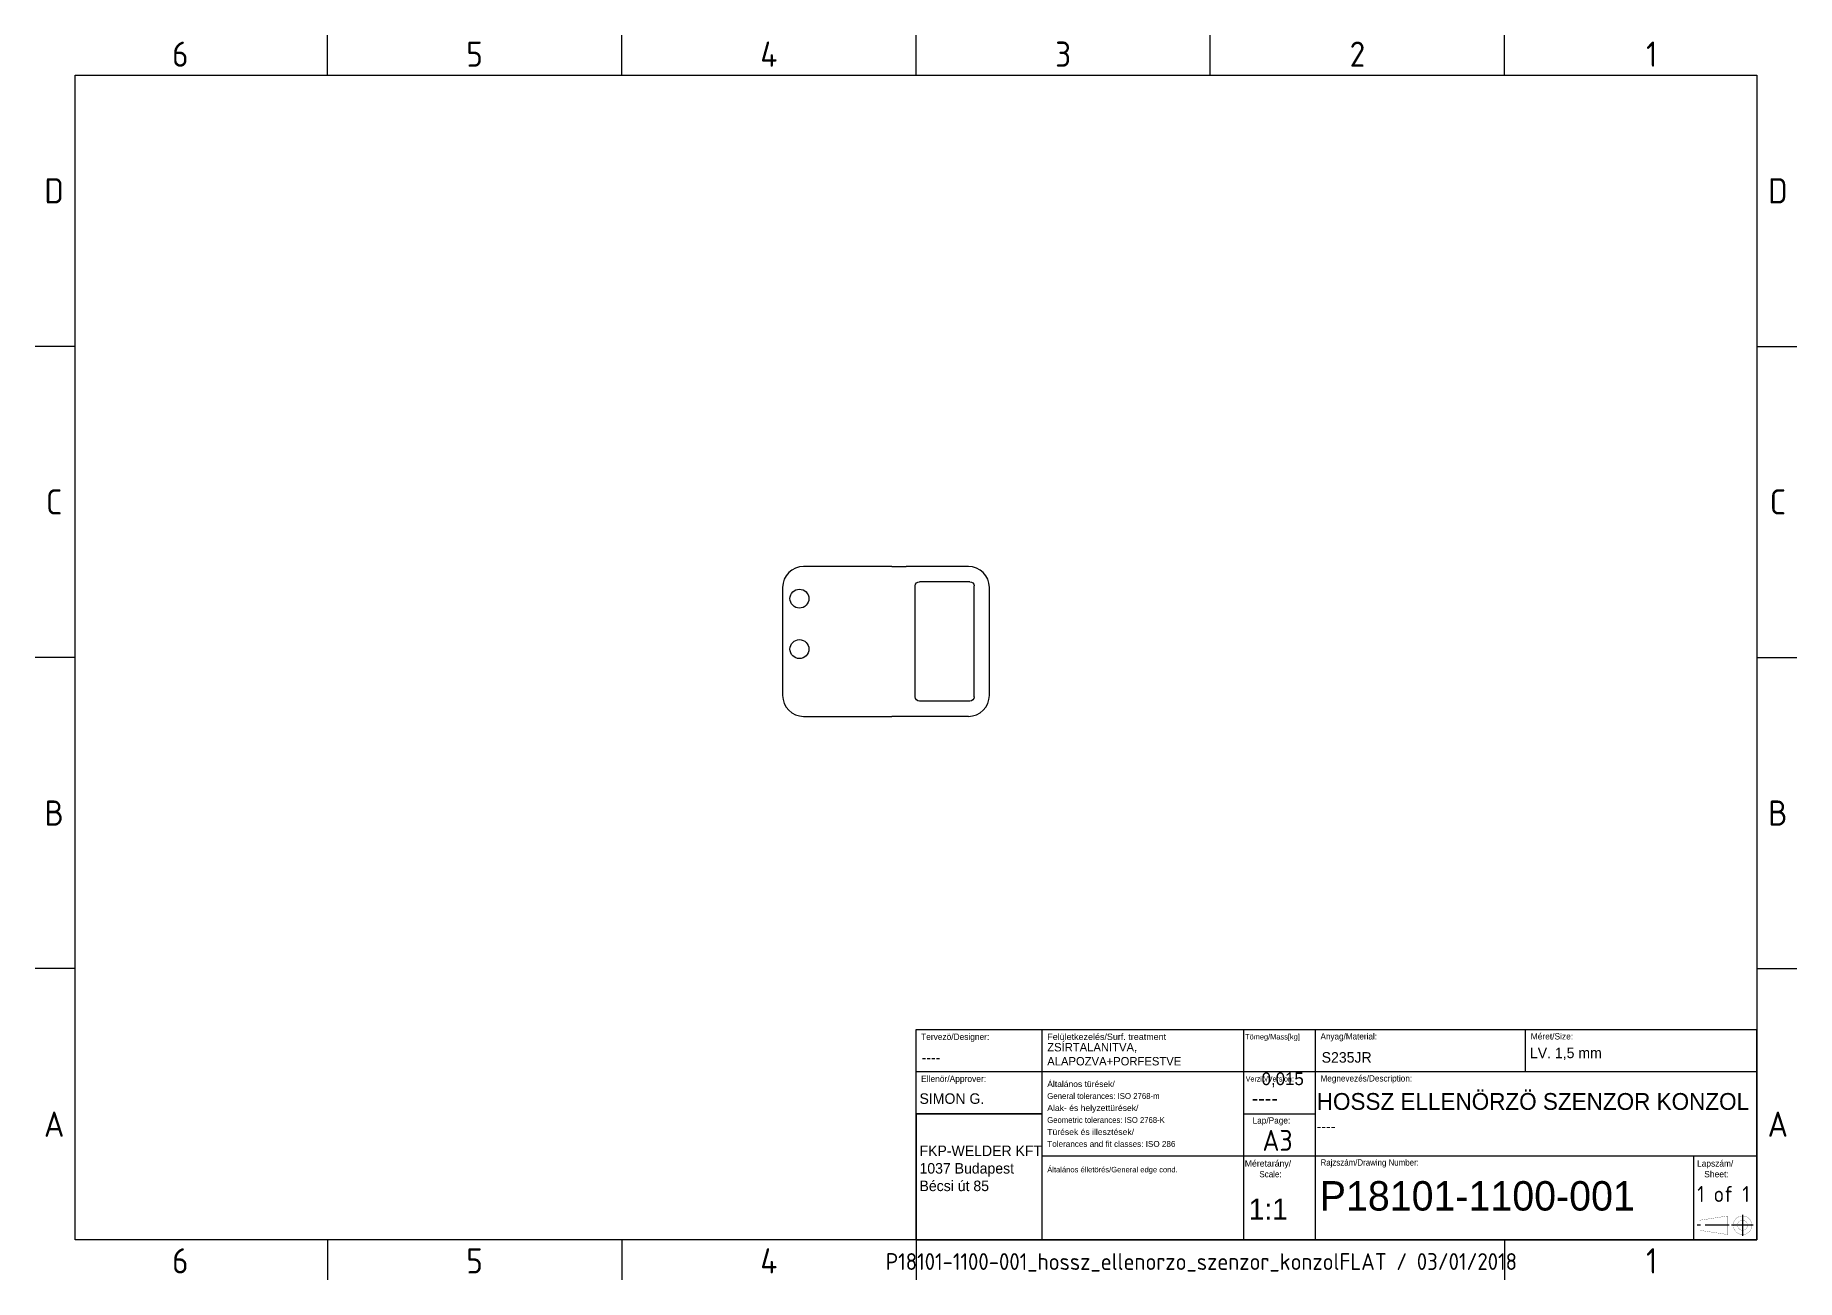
# Model space of a CAD drawing. Extents: x 0 to 420, y 0 to 296.
import ezdxf

# ---------------------------------------------------------------- set-up
doc = ezdxf.new("R2010")
doc.units = 0
doc.header["$LTSCALE"] = 12.7
doc.header["$MEASUREMENT"] = 0
doc.linetypes.add('CENTER', pattern=[0.72, 0.45, -0.09, 0.09, -0.09])
doc.layers.get('0').update_dxf_attribs({"linetype": 'CONTINUOUS'})
for name, color, linetype in [('ANNOTATION_TEXT', 7, 'CONTINUOUS'), ('BORDER_FRAME', 7, 'CONTINUOUS'), ('BORDER_ZONES', 7, 'CONTINUOUS'), ('TITLE_BLOCK', 7, 'CONTINUOUS'), ('VISIBLE', 7, 'CONTINUOUS')]:
    doc.layers.add(name, color=color, linetype=linetype)
doc.styles.add('ONSHAPE-STANDARD', font='ISOCP.SHX')
doc.styles.add('ONSHAPE-STANDARD-NOTESTYLE', font='ARIsoP1.shx', dxfattribs={"height": 2.5})

msp = doc.modelspace()

# ---------------------------------------------------------------- linework, layer by layer
at = {"color": 250, "linetype": 'CONTINUOUS'}
for p, q in [((210, 10), (210, 60)), ((210, 60), (410, 60)), ((240, 10), (240, 60)), ((288, 10), (288, 60)), ((305, 10), (305, 60)), ((355, 50), (355, 60)), ((410, 10), (410, 60)), ((210, 50), (410, 50)), ((210, 40), (240, 40)), ((240, 40), (210, 40)), ((210, 40), (210, 10)), ((240, 10), (240, 40)), ((288, 40), (305, 40)), ((240, 30), (410, 30)), ((395, 10), (395, 30)), ((210, 10), (410, 10)), ((210, 10), (240, 10))]:
    msp.add_line(p, q, dxfattribs=at)
at = {"color": 250, "linetype": 'CENTER'}
for p, q in [((403.44, 13.46), (395.84, 13.46)), ((409.1, 13.46), (403.97, 13.46)), ((406.6, 15.96), (406.6, 10.96))]:
    msp.add_line(p, q, dxfattribs=at)
at = {"color": 7, "linetype": 'CONTINUOUS', "const_width": 0.0488, "flags": 128}
for points in [[(403.08, 15.67), (396.31, 14.64)], [(396.31, 14.64), (396.31, 12.28)], [(403.08, 11.25), (403.08, 15.67)], [(396.31, 12.28), (403.08, 11.25)]]:
    msp.add_lwpolyline(points, dxfattribs=at)
at = {"color": 7, "linetype": 'CONTINUOUS', "const_width": 0.0488}
for points in [[(408.81, 13.46, 0.414214), (406.6, 15.67, 2.414214), (408.81, 13.46)], [(407.78, 13.46, 0.414214), (406.6, 14.64, 2.414214), (407.78, 13.46)]]:
    msp.add_lwpolyline(points, format="xyb", close=True, dxfattribs=at)
at = {"layer": 'BORDER_FRAME'}
for p, q in [((10, 10), (10, 287)), ((10, 287), (410, 287)), ((410, 287), (410, 10)), ((410, 10), (10, 10))]:
    msp.add_line(p, q, dxfattribs=at)
at = {"layer": 'BORDER_ZONES'}
for p, q in [((70, 287), (70, 296.5)), ((140, 287), (140, 296.5)), ((210, 287), (210, 296.5)), ((280, 287), (280, 296.5)), ((350, 287), (350, 296.5)), ((10, 222.5), (0.5, 222.5)), ((410, 222.5), (419.5, 222.5)), ((10, 148.5), (0.5, 148.5)), ((410, 148.5), (419.5, 148.5)), ((10, 74.5), (0.5, 74.5)), ((410, 74.5), (419.5, 74.5)), ((70, 10), (70, 0.5)), ((140, 10), (140, 0.5)), ((210, 10), (210, 0.5)), ((350, 10), (350, 0.5))]:
    msp.add_line(p, q, dxfattribs=at)
at = {"layer": 'VISIBLE'}
for p, q in [((189.27, 170.15), (183.27, 170.15)), ((192.68, 170.15), (189.27, 170.15)), ((204.26, 170.15), (192.68, 170.15)), ((204.26, 170.15), (207.68, 170.15)), ((222.45, 170.15), (207.68, 170.15)), ((178.27, 165.15), (178.27, 139.5)), ((209.82, 139.12), (209.82, 165.52)), ((222.82, 166.52), (210.82, 166.52)), ((223.82, 139.12), (223.82, 165.52)), ((227.45, 139.5), (227.45, 165.15)), ((183.27, 134.5), (189.27, 134.5)), ((189.27, 134.5), (192.68, 134.5)), ((192.68, 134.5), (204.26, 134.5)), ((207.68, 134.5), (204.26, 134.5)), ((222.45, 134.5), (207.68, 134.5)), ((222.82, 138.12), (210.82, 138.12))]:
    msp.add_line(p, q, dxfattribs=at)
for centre in [(182.27, 162.5), (182.27, 150.5)]:
    msp.add_circle(centre, 2.25, dxfattribs=at)
for centre, start, end in [((183.27, 165.15), 90, 180), ((222.45, 165.15), 0, 90), ((183.27, 139.5), 180, 270), ((222.45, 139.5), 270, 0)]:
    msp.add_arc(centre, 5, start, end, dxfattribs=at)
at = {"layer": 'VISIBLE', "extrusion": (0, 0, -1)}
for centre, start, end in [((-210.82, 165.52), 0, 90), ((-222.82, 165.52), 90, 180), ((-210.82, 139.12), 270, 0), ((-222.82, 139.12), 180, 270)]:
    msp.add_arc(centre, 1, start, end, dxfattribs=at)

# ---------------------------------------------------------------- texts
at = {"color": 7, "linetype": 'CONTINUOUS', "style": 'ONSHAPE-STANDARD-NOTESTYLE', "oblique": 0}
for s, height, width, p in [('Tervezö/Designer:', 1.5, 0.989, (211.22, 57.55)), ('Felületkezelés/Surf. treatment', 1.5, 1.061, (241.22, 57.55)), ('Tömeg/Mass[kg]', 1.3, 0.934, (288.26, 57.65)), ('Anyag/Material:', 1.5, 0.964, (306.22, 57.65)), ('Méret/Size:', 1.5, 0.995, (356.22, 57.65)), ('Ellenör/Approver: ', 1.5, 0.997, (211.22, 47.55)), ('Általános türések/', 1.4, 1.079, (241.22, 46.35)), ('Verzió/Version:', 1.25, 0.978, (288.43, 47.65)), ('Megnevezés/Description:', 1.5, 0.967, (306.22, 47.65)), ('Alak- és helyzettürések/', 1.4, 1.091, (241.22, 40.65)), ('General tolerances: ISO 2768-m', 1.4, 0.992, (241.22, 43.5)), ('Geometric tolerances: ISO 2768-K', 1.4, 0.977, (241.22, 37.8)), ('Lap/Page:', 1.5, 0.981, (290.05, 37.65)), ('Türések és illesztések/', 1.4, 1.09, (241.22, 34.95)), ('Tolerances and fit classes: ISO 286', 1.4, 1.032, (241.22, 32.1)), ('Általános élletörés/General edge cond.', 1.3, 1.036, (241.22, 26.05)), ('Méretarány/', 1.5, 1.031, (288.2, 27.42)), ('Scale:', 1.5, 0.95, (291.68, 24.87)), ('Rajzszám/Drawing Number:', 1.5, 0.937, (306.22, 27.65)), ('Lapszám/', 1.5, 0.989, (395.79, 27.42)), ('Sheet:', 1.5, 1.008, (397.48, 24.87))]:
    msp.add_text(s, height=height, dxfattribs=dict(at, width=width)).set_placement(p)
at = {"style": 'ONSHAPE-STANDARD'}
msp.add_text('A3', height=4.98, dxfattribs=at).set_placement((292.42, 31.16))
at = {"layer": 'ANNOTATION_TEXT', "style": 'ONSHAPE-STANDARD-NOTESTYLE'}
for s, insert, char_height, width, attachment_point in [('\\fARIsoP1.shx|b0|i0|c0|p0;\\H2;ZSÍRTALANITVA,\\PALAPOZVA+PORFESTVE}', (241.21, 54.13), 2, 45.9796, 4), ('\\fARIsoP1.shx|b0|i0|c0|p0;S235JR}', (306.49, 53.37), 2.5, 46.9768, 4), ('\\fARIsoP1.shx|b0|i0|c0|p0;LV. 1,5 mm}', (356.03, 54.22), 2.5, 51.6397, 4), ('\\fARIsoP1.shx|b0|i0|c0|p0;----}', (211.34, 53.38), 2.5, 27.4449, 4), ('\\P\\fARIsoP1.shx|b0|i0|c0|p0;\\H3;0,015\\P}', (292.2, 54.8), 3, 7.9688, 1), ('\\fARIsoP1.shx|b0|i0|c0|p0;SIMON G.}', (210.83, 43.57), 2.5, 28.3152, 4), ('\\fARIsoP1.shx|b0|i0|c0|p0;\\H3.5;----}', (289.85, 43.67), 3.5, 13.4734, 4), ('\\fARIsoP1.shx|b0|i0|c0|p0;\\H4;HOSSZ ELLENÖRZÖ SZENZOR KONZOL{\\H0.625x;\\P----}}', (305.32, 44.91), 4, 102.6654, 1), ('FKP-WELDER KFT\\P1037 Budapest\\PBécsi út 85}', (210.83, 32.42), 2.5, 28.7611, 1), ('\\fARIsoP1.shx|b0|i0|c0|p0;\\H7;P18101-1100-001}', (306.03, 20.41), 7, 88.611, 4), ('\\fARIsoP1.shx|b0|i0|c0|p0;\\H5;1:1}', (289.14, 17.29), 5, 14.2126, 4)]:
    msp.add_mtext(s, dxfattribs=dict(at, insert=insert, char_height=char_height, width=width, attachment_point=attachment_point))
at = {"layer": 'BORDER_ZONES', "char_height": 6, "attachment_point": 5, "style": 'ONSHAPE-STANDARD'}
for s, insert in [('6', (35, 292)), ('5', (105, 292)), ('4', (175, 292)), ('3', (245, 292)), ('2', (315, 292)), ('1', (385, 292)), ('D', (5, 259.5)), ('D', (415, 259.5)), ('C', (5, 185.5)), ('C', (415, 185.5)), ('B', (5, 111.5)), ('B', (415, 111.5)), ('A', (5, 37.5)), ('A', (415, 37.5)), ('6', (35, 5)), ('5', (105, 5)), ('4', (175, 5)), ('1', (385, 5))]:
    msp.add_mtext(s, dxfattribs=dict(at, insert=insert))
at = {"layer": 'TITLE_BLOCK', "color": 7, "attachment_point": 8, "style": 'ONSHAPE-STANDARD'}
for s, insert, char_height, width in [('1 of 1}', (402.06, 18.99), 3.81, 41.91), ('{P18101-1100-001_hossz_ellenorzo_szenzor_konzolFLAT / 03/01/2018}', (277.88, 2.45), 4, 191.7808)]:
    msp.add_mtext(s, dxfattribs=dict(at, insert=insert, char_height=char_height, width=width))

doc.saveas('drawing.dxf')
